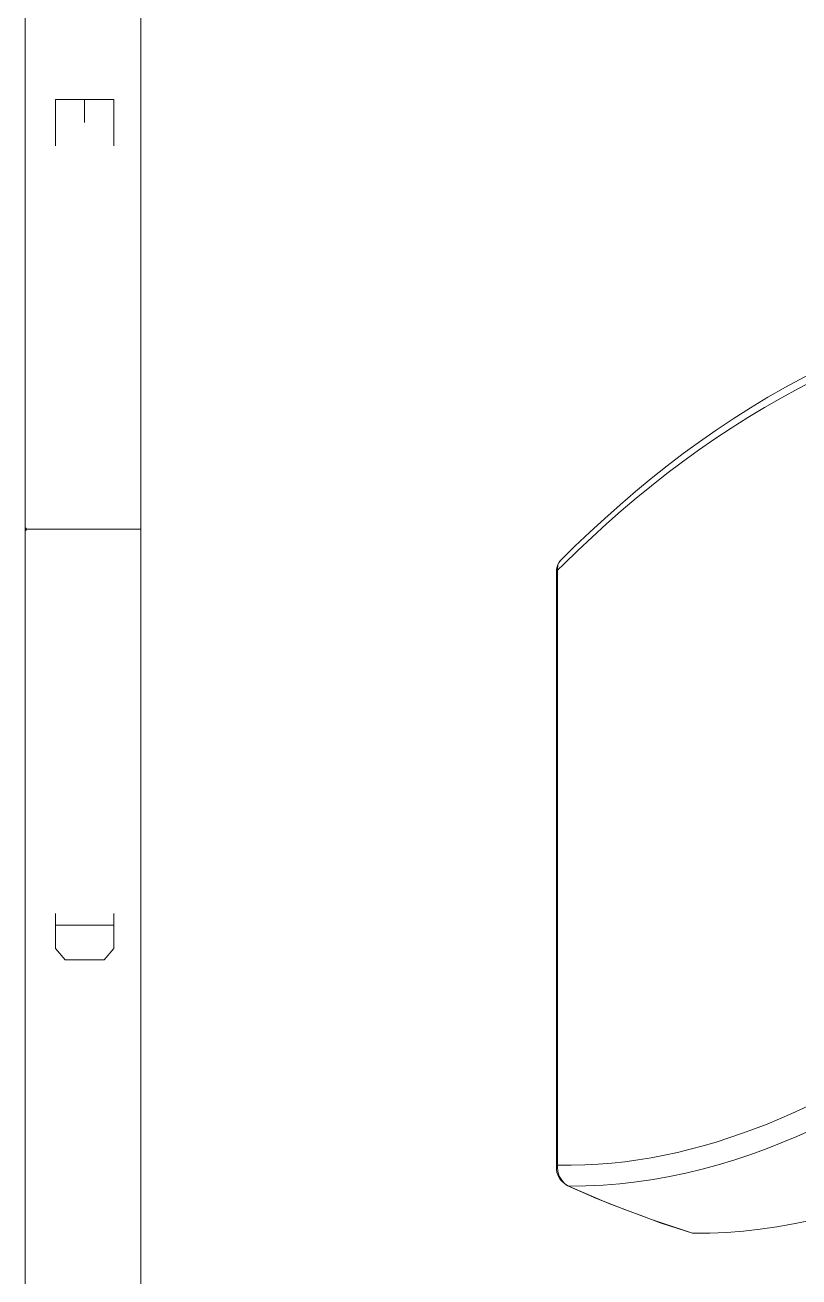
# Model space of a CAD drawing. Header units: millimetres. Extents: x 0 to 204, y 0 to 288.
# Drawn here: x 0 to 45.6, y 147.9 to 221.7 of the extents above; entities that cross this region are included whole.
import ezdxf

# ---------------------------------------------------------------- set-up
doc = ezdxf.new("R2010")
doc.units = ezdxf.units.MM

msp = doc.modelspace()

# ---------------------------------------------------------------- hatches: boundary and pattern name
h = msp.add_hatch(color=0)
h.dxf.hatch_style = 2
h.paths.add_polyline_path([(0, 192.066333), (0.084667, 192.045167), (0.105833, 191.9605), (0.084667, 191.875833), (0, 191.854667)])

# ---------------------------------------------------------------- linework, layer by layer
at = {"color": 0, "lineweight": 0}
for points in [[(0, 287.930167), (0, 0)], [(0, 0), (0, 287.930167)], [(6.836833, 281.093333), (6.836833, 6.836833)], [(1.799167, 217.297), (5.228167, 217.297), (5.228167, 214.5665)], [(1.799167, 217.297), (1.799167, 214.5665)], [(3.513667, 217.297), (3.513667, 215.942333)], [(46.968833, 201.464333), (45.892168, 200.914326), (44.832311, 200.339896), (43.788905, 199.741732), (42.761595, 199.120522), (41.750023, 198.476955), (40.753833, 197.811719), (39.772668, 197.125503), (38.806173, 196.418994), (37.85399, 195.692881), (36.915762, 194.947853), (35.991134, 194.184597), (35.079748, 193.403802), (34.181248, 192.606157), (33.295278, 191.792349), (32.421481, 190.963067), (31.5595, 190.119)], [(46.630167, 200.787), (45.60771, 200.265899), (44.595657, 199.718644), (43.594459, 199.146299), (42.604564, 198.549931), (41.626423, 197.930605), (40.660485, 197.289384), (39.707199, 196.627335), (38.767015, 195.945522), (37.840382, 195.24501), (36.927751, 194.526865), (36.029571, 193.792152), (35.146291, 193.041935), (34.278361, 192.277279), (33.426231, 191.499251), (32.590349, 190.708914), (31.771167, 189.907333)], [(0, 191.9605), (6.836833, 191.9605)], [(31.5595, 190.119), (31.538333, 190.097833), (31.411333, 189.886167), (31.326667, 189.611), (31.326667, 189.462833)], [(31.390167, 189.5475), (31.411333, 189.865), (31.474833, 189.992), (31.5595, 190.119)], [(31.771167, 189.907333), (31.390167, 189.5475)], [(31.5595, 190.119), (31.580667, 190.119)], [(31.326667, 189.462833), (31.390167, 189.5475)], [(31.326667, 154.389667), (31.326667, 189.462833)], [(31.390167, 154.474333), (31.390167, 189.5475)], [(1.799167, 169.312167), (1.799167, 167.259), (2.370667, 166.581667), (4.656667, 166.581667), (5.228167, 167.259), (5.228167, 169.312167)], [(5.228167, 168.634833), (1.799167, 168.634833)], [(43.7515, 156.9085), (45.212, 157.522333), (46.630167, 158.1785)], [(31.390167, 154.474333), (32.198957, 154.473265), (33.000822, 154.494526), (33.796211, 154.53771), (34.585573, 154.602408), (35.369358, 154.688213), (36.148016, 154.794717), (36.921996, 154.921512), (37.691748, 155.068191), (38.457721, 155.234345), (39.220366, 155.419568), (39.980131, 155.623451), (40.737466, 155.845586), (41.492821, 156.085567), (42.246645, 156.342984), (42.999388, 156.617431), (43.7515, 156.9085)], [(32.046333, 153.246667), (33.066271, 153.25738), (34.074216, 153.302397), (35.070924, 153.380786), (36.057152, 153.491621), (37.033657, 153.633972), (38.001195, 153.806912), (38.960522, 154.00951), (39.912396, 154.240839), (40.857572, 154.499969), (41.796808, 154.785973), (42.730859, 155.097922), (43.660483, 155.434887), (44.586436, 155.795939), (45.509474, 156.18015), (46.430355, 156.586591), (47.349833, 157.014333), (49.149, 156.252333), (50.969333, 155.532667), (52.810833, 154.8765), (54.6735, 154.262667)], [(31.326667, 154.389667), (31.390167, 154.474333)], [(31.326667, 154.389667), (31.330226, 154.21504), (31.356068, 154.05396), (31.403127, 153.905324), (31.470335, 153.768028), (31.556627, 153.640968), (31.660935, 153.52304), (31.782192, 153.413141), (31.919333, 153.310167)], [(31.390167, 154.474333), (31.390167, 154.389667)], [(32.004, 153.267833), (31.8135, 153.394833), (31.644167, 153.6065), (31.496, 153.839333), (31.411333, 154.1145), (31.390167, 154.389667)], [(54.694667, 154.262667), (53.797569, 153.835318), (52.889687, 153.427733), (51.971599, 153.04112), (51.04388, 152.676688), (50.107107, 152.335647), (49.161857, 152.019207), (48.208707, 151.728575), (47.248233, 151.464962), (46.281013, 151.229577), (45.307622, 151.023629), (44.328638, 150.848327), (43.344637, 150.704881), (42.356196, 150.594499), (41.363892, 150.518391), (40.368301, 150.477766), (39.37, 150.473833)], [(32.004, 153.267833), (31.919333, 153.310167)], [(32.004, 153.267833), (32.046333, 153.246667)], [(32.004, 153.267833), (34.417, 152.230667), (36.935833, 151.278167), (39.348833, 150.473833)], [(32.004, 153.267833), (32.046333, 153.246667)], [(32.046333, 153.246667), (33.697333, 152.527), (35.390667, 151.849667)], [(35.390667, 151.849667), (36.2585, 151.532167)], [(36.2585, 151.532167), (37.443833, 151.087667), (38.481, 150.749), (39.348833, 150.473833)], [(39.37, 150.473833), (39.348833, 150.473833)], [(39.37, 150.473833), (39.348833, 150.473833)]]:
    msp.add_lwpolyline(points, dxfattribs=at)

doc.saveas('drawing.dxf')
